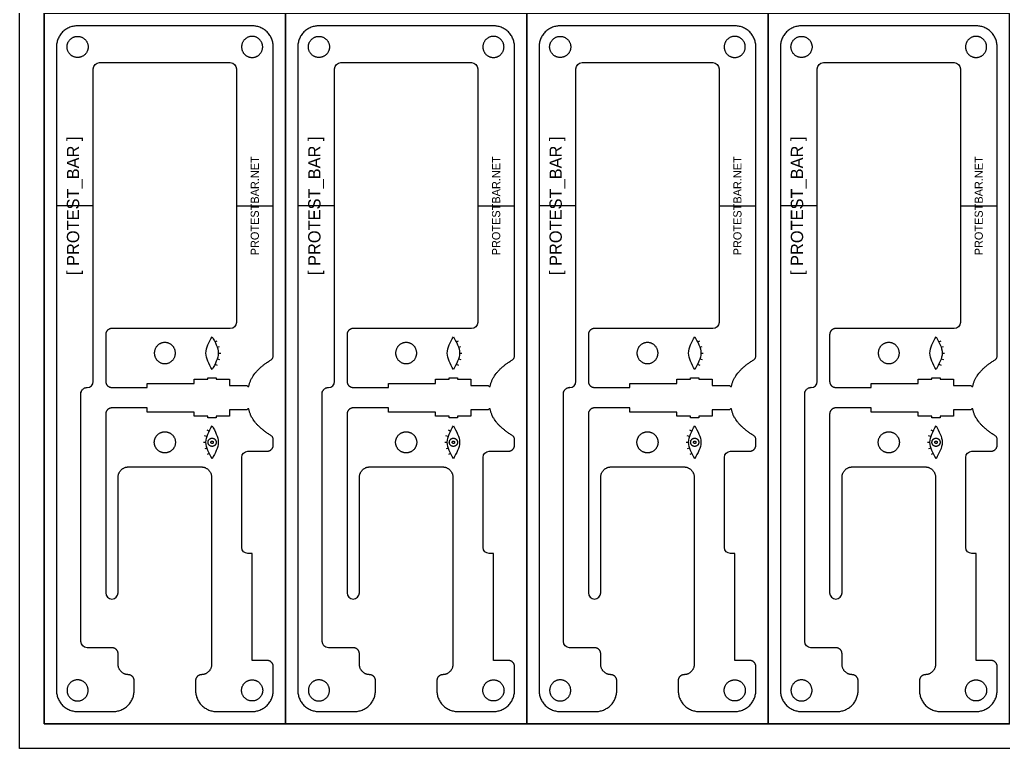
# Model space of a CAD drawing. Header units: millimetres. Extents: x 239 to 3341, y -97 to 676.
# Drawn here: x 2121.4 to 2361.9, y -96.8 to 81.3 of the extents above; entities that cross this region are included whole.
import ezdxf

# ---------------------------------------------------------------- set-up
doc = ezdxf.new("R2010")
doc.units = ezdxf.units.MM
doc.layers.add('Default', color=7, linetype='Continuous')
doc.layers.add('ESP', color=7, linetype='Continuous')

msp = doc.modelspace()

# ---------------------------------------------------------------- linework, layer by layer
at = {"color": 3}
for p, q in [((2169.1, 2.58), (2169.63, 2.85)), ((2228.1, 2.58), (2228.63, 2.85)), ((2287.1, 2.58), (2287.63, 2.85)), ((2346.1, 2.58), (2346.63, 2.85)), ((2169.67, 1.26), (2170.23, 1.44)), ((2228.67, 1.26), (2229.23, 1.44)), ((2287.67, 1.26), (2288.23, 1.44)), ((2346.67, 1.26), (2347.23, 1.44)), ((2169.67, -1.57), (2170.24, -1.75)), ((2169.92, -0.16), (2170.51, -0.15)), ((2228.67, -1.57), (2229.24, -1.75)), ((2228.92, -0.16), (2229.51, -0.15)), ((2287.67, -1.57), (2288.24, -1.75)), ((2287.92, -0.16), (2288.51, -0.15)), ((2346.67, -1.57), (2347.24, -1.75)), ((2346.92, -0.16), (2347.51, -0.15)), ((2169.11, -2.89), (2169.64, -3.16)), ((2228.11, -2.89), (2228.64, -3.16)), ((2287.11, -2.89), (2287.64, -3.16)), ((2346.11, -2.89), (2346.64, -3.16)), ((2167.72, -19.25), (2167.19, -18.98)), ((2226.72, -19.25), (2226.19, -18.98)), ((2285.72, -19.25), (2285.19, -18.98)), ((2344.72, -19.25), (2344.19, -18.98)), ((2167.15, -20.57), (2166.59, -20.39)), ((2226.15, -20.57), (2225.59, -20.39)), ((2285.15, -20.57), (2284.59, -20.39)), ((2344.15, -20.57), (2343.59, -20.39)), ((2166.91, -21.99), (2166.32, -21.99)), ((2167.16, -23.4), (2166.6, -23.58)), ((2225.91, -21.99), (2225.32, -21.99)), ((2226.16, -23.4), (2225.6, -23.58)), ((2284.91, -21.99), (2284.32, -21.99)), ((2285.16, -23.4), (2284.6, -23.58)), ((2343.91, -21.99), (2343.32, -21.99)), ((2344.16, -23.4), (2343.6, -23.58)), ((2167.73, -24.72), (2167.2, -24.99)), ((2226.73, -24.72), (2226.2, -24.99)), ((2285.73, -24.72), (2285.2, -24.99)), ((2344.73, -24.72), (2344.2, -24.99))]:
    msp.add_line(p, q, dxfattribs=at)
for points in [[(2168.41, -4.18), (2167.66, -2.84), (2166.16, -0.17), (2167.66, 2.51), (2168.41, 3.84)], [(2168.41, 3.84), (2169.16, 2.51), (2170.67, -0.17), (2169.16, -2.84), (2168.41, -4.18)], [(2227.41, -4.18), (2226.66, -2.84), (2225.16, -0.17), (2226.66, 2.51), (2227.41, 3.84)], [(2227.41, 3.84), (2228.16, 2.51), (2229.67, -0.17), (2228.16, -2.84), (2227.41, -4.18)], [(2286.41, -4.18), (2285.66, -2.84), (2284.16, -0.17), (2285.66, 2.51), (2286.41, 3.84)], [(2286.41, 3.84), (2287.16, 2.51), (2288.67, -0.17), (2287.16, -2.84), (2286.41, -4.18)], [(2345.41, -4.18), (2344.66, -2.84), (2343.16, -0.17), (2344.66, 2.51), (2345.41, 3.84)], [(2345.41, 3.84), (2346.16, 2.51), (2347.67, -0.17), (2346.16, -2.84), (2345.41, -4.18)], [(2168.41, -25.99), (2167.66, -24.65), (2166.16, -21.98), (2167.66, -19.3), (2168.41, -17.96)], [(2168.41, -17.96), (2169.16, -19.3), (2170.67, -21.98), (2169.16, -24.65), (2168.41, -25.99)], [(2227.41, -25.99), (2226.66, -24.65), (2225.16, -21.98), (2226.66, -19.3), (2227.41, -17.96)], [(2227.41, -17.96), (2228.16, -19.3), (2229.67, -21.98), (2228.16, -24.65), (2227.41, -25.99)], [(2286.41, -25.99), (2285.66, -24.65), (2284.16, -21.98), (2285.66, -19.3), (2286.41, -17.96)], [(2286.41, -17.96), (2287.16, -19.3), (2288.67, -21.98), (2287.16, -24.65), (2286.41, -25.99)], [(2345.41, -25.99), (2344.66, -24.65), (2343.16, -21.98), (2344.66, -19.3), (2345.41, -17.96)], [(2345.41, -17.96), (2346.16, -19.3), (2347.67, -21.98), (2346.16, -24.65), (2345.41, -25.99)]]:
    msp.add_open_spline(points, degree=3, dxfattribs=at)
for points, knots in [([(2168.41, -20.98), (2167.41, -20.98), (2167.41, -21.98), (2167.41, -22.98), (2168.41, -22.98), (2169.41, -22.98), (2169.41, -21.98), (2169.41, -20.98), (2168.41, -20.98)], [0, 0, 0, 1.570796, 1.570796, 3.141593, 3.141593, 4.712389, 4.712389, 6.283185, 6.283185, 6.283185]), ([(2227.41, -20.98), (2226.41, -20.98), (2226.41, -21.98), (2226.41, -22.98), (2227.41, -22.98), (2228.41, -22.98), (2228.41, -21.98), (2228.41, -20.98), (2227.41, -20.98)], [0, 0, 0, 1.570796, 1.570796, 3.141593, 3.141593, 4.712389, 4.712389, 6.283185, 6.283185, 6.283185]), ([(2286.41, -20.98), (2285.41, -20.98), (2285.41, -21.98), (2285.41, -22.98), (2286.41, -22.98), (2287.41, -22.98), (2287.41, -21.98), (2287.41, -20.98), (2286.41, -20.98)], [0, 0, 0, 1.570796, 1.570796, 3.141593, 3.141593, 4.712389, 4.712389, 6.283185, 6.283185, 6.283185]), ([(2345.41, -20.98), (2344.41, -20.98), (2344.41, -21.98), (2344.41, -22.98), (2345.41, -22.98), (2346.41, -22.98), (2346.41, -21.98), (2346.41, -20.98), (2345.41, -20.98)], [0, 0, 0, 1.570796, 1.570796, 3.141593, 3.141593, 4.712389, 4.712389, 6.283185, 6.283185, 6.283185]), ([(2168.41, -21.68), (2168.11, -21.68), (2168.11, -21.98), (2168.11, -22.28), (2168.41, -22.28), (2168.71, -22.28), (2168.71, -21.98), (2168.71, -21.68), (2168.41, -21.68)], [0, 0, 0, 0.471239, 0.471239, 0.942478, 0.942478, 1.413717, 1.413717, 1.884956, 1.884956, 1.884956]), ([(2227.41, -21.68), (2227.11, -21.68), (2227.11, -21.98), (2227.11, -22.28), (2227.41, -22.28), (2227.71, -22.28), (2227.71, -21.98), (2227.71, -21.68), (2227.41, -21.68)], [0, 0, 0, 0.471239, 0.471239, 0.942478, 0.942478, 1.413717, 1.413717, 1.884956, 1.884956, 1.884956]), ([(2286.41, -21.68), (2286.11, -21.68), (2286.11, -21.98), (2286.11, -22.28), (2286.41, -22.28), (2286.71, -22.28), (2286.71, -21.98), (2286.71, -21.68), (2286.41, -21.68)], [0, 0, 0, 0.471239, 0.471239, 0.942478, 0.942478, 1.413717, 1.413717, 1.884956, 1.884956, 1.884956]), ([(2345.41, -21.68), (2345.11, -21.68), (2345.11, -21.98), (2345.11, -22.28), (2345.41, -22.28), (2345.71, -22.28), (2345.71, -21.98), (2345.71, -21.68), (2345.41, -21.68)], [0, 0, 0, 0.471239, 0.471239, 0.942478, 0.942478, 1.413717, 1.413717, 1.884956, 1.884956, 1.884956])]:
    msp.add_rational_spline(points, [1, 0.707106781187, 1, 0.707106781187, 1, 0.707106781187, 1, 0.707106781187, 1], degree=2, knots=knots, dxfattribs=at)
at = {"layer": 'Default', "color": 5}
for p, q in [((2143.9, -60.3), (2143.93, -60.3)), ((2202.9, -60.3), (2202.93, -60.3)), ((2261.9, -60.3), (2261.93, -60.3)), ((2320.9, -60.3), (2320.93, -60.3))]:
    msp.add_line(p, q, dxfattribs=at)
at = {"layer": 'Default', "color": 1}
for points in [[(2135.52, 77.26), (2132.94, 77.26), (2132.94, 74.68), (2132.94, 72.1), (2135.52, 72.1), (2138.1, 72.1), (2138.1, 74.68), (2138.1, 77.26), (2135.52, 77.26)], [(2178.2, 77.26), (2180.78, 77.26), (2180.78, 74.68), (2180.78, 72.1), (2178.2, 72.1), (2175.62, 72.1), (2175.62, 74.68), (2175.62, 77.26), (2178.2, 77.26)], [(2194.52, 77.26), (2191.94, 77.26), (2191.94, 74.68), (2191.94, 72.1), (2194.52, 72.1), (2197.1, 72.1), (2197.1, 74.68), (2197.1, 77.26), (2194.52, 77.26)], [(2237.2, 77.26), (2239.78, 77.26), (2239.78, 74.68), (2239.78, 72.1), (2237.2, 72.1), (2234.62, 72.1), (2234.62, 74.68), (2234.62, 77.26), (2237.2, 77.26)], [(2253.52, 77.26), (2250.94, 77.26), (2250.94, 74.68), (2250.94, 72.1), (2253.52, 72.1), (2256.1, 72.1), (2256.1, 74.68), (2256.1, 77.26), (2253.52, 77.26)], [(2296.2, 77.26), (2298.78, 77.26), (2298.78, 74.68), (2298.78, 72.1), (2296.2, 72.1), (2293.62, 72.1), (2293.62, 74.68), (2293.62, 77.26), (2296.2, 77.26)], [(2312.52, 77.26), (2309.94, 77.26), (2309.94, 74.68), (2309.94, 72.1), (2312.52, 72.1), (2315.1, 72.1), (2315.1, 74.68), (2315.1, 77.26), (2312.52, 77.26)], [(2355.2, 77.26), (2357.78, 77.26), (2357.78, 74.68), (2357.78, 72.1), (2355.2, 72.1), (2352.62, 72.1), (2352.62, 74.68), (2352.62, 77.26), (2355.2, 77.26)], [(2156.86, 2.41), (2159.44, 2.41), (2159.44, -0.17), (2159.44, -2.75), (2156.86, -2.75), (2154.28, -2.75), (2154.28, -0.17), (2154.28, 2.41), (2156.86, 2.41)], [(2215.86, 2.41), (2218.44, 2.41), (2218.44, -0.17), (2218.44, -2.75), (2215.86, -2.75), (2213.28, -2.75), (2213.28, -0.17), (2213.28, 2.41), (2215.86, 2.41)], [(2274.86, 2.41), (2277.44, 2.41), (2277.44, -0.17), (2277.44, -2.75), (2274.86, -2.75), (2272.28, -2.75), (2272.28, -0.17), (2272.28, 2.41), (2274.86, 2.41)], [(2333.86, 2.41), (2336.44, 2.41), (2336.44, -0.17), (2336.44, -2.75), (2333.86, -2.75), (2331.28, -2.75), (2331.28, -0.17), (2331.28, 2.41), (2333.86, 2.41)], [(2156.86, -24.57), (2159.44, -24.57), (2159.44, -21.99), (2159.44, -19.41), (2156.86, -19.41), (2154.28, -19.41), (2154.28, -21.99), (2154.28, -24.57), (2156.86, -24.57)], [(2215.86, -24.57), (2218.44, -24.57), (2218.44, -21.99), (2218.44, -19.41), (2215.86, -19.41), (2213.28, -19.41), (2213.28, -21.99), (2213.28, -24.57), (2215.86, -24.57)], [(2274.86, -24.57), (2277.44, -24.57), (2277.44, -21.99), (2277.44, -19.41), (2274.86, -19.41), (2272.28, -19.41), (2272.28, -21.99), (2272.28, -24.57), (2274.86, -24.57)], [(2333.86, -24.57), (2336.44, -24.57), (2336.44, -21.99), (2336.44, -19.41), (2333.86, -19.41), (2331.28, -19.41), (2331.28, -21.99), (2331.28, -24.57), (2333.86, -24.57)], [(2135.52, -85.22), (2132.94, -85.22), (2132.94, -82.64), (2132.94, -80.06), (2135.52, -80.06), (2138.1, -80.06), (2138.1, -82.64), (2138.1, -85.22), (2135.52, -85.22)], [(2178.2, -85.22), (2180.78, -85.22), (2180.78, -82.64), (2180.78, -80.06), (2178.2, -80.06), (2175.62, -80.06), (2175.62, -82.64), (2175.62, -85.22), (2178.2, -85.22)], [(2194.52, -85.22), (2191.94, -85.22), (2191.94, -82.64), (2191.94, -80.06), (2194.52, -80.06), (2197.1, -80.06), (2197.1, -82.64), (2197.1, -85.22), (2194.52, -85.22)], [(2237.2, -85.22), (2239.78, -85.22), (2239.78, -82.64), (2239.78, -80.06), (2237.2, -80.06), (2234.62, -80.06), (2234.62, -82.64), (2234.62, -85.22), (2237.2, -85.22)], [(2253.52, -85.22), (2250.94, -85.22), (2250.94, -82.64), (2250.94, -80.06), (2253.52, -80.06), (2256.1, -80.06), (2256.1, -82.64), (2256.1, -85.22), (2253.52, -85.22)], [(2296.2, -85.22), (2298.78, -85.22), (2298.78, -82.64), (2298.78, -80.06), (2296.2, -80.06), (2293.62, -80.06), (2293.62, -82.64), (2293.62, -85.22), (2296.2, -85.22)], [(2312.52, -85.22), (2309.94, -85.22), (2309.94, -82.64), (2309.94, -80.06), (2312.52, -80.06), (2315.1, -80.06), (2315.1, -82.64), (2315.1, -85.22), (2312.52, -85.22)], [(2355.2, -85.22), (2357.78, -85.22), (2357.78, -82.64), (2357.78, -80.06), (2355.2, -80.06), (2352.62, -80.06), (2352.62, -82.64), (2352.62, -85.22), (2355.2, -85.22)]]:
    msp.add_rational_spline(points, [1, 0.707106781187, 1, 0.707106781187, 1, 0.707106781187, 1, 0.707106781187, 1], degree=2, knots=[0, 0, 0, 4.052164, 4.052164, 8.104327, 8.104327, 12.156491, 12.156491, 16.208655, 16.208655, 16.208655], dxfattribs=at)
at = {"layer": 'ESP', "color": 5}
for p, q in [((2178.2, 79.84), (2135.52, 79.84)), ((2237.2, 79.84), (2194.52, 79.84)), ((2296.2, 79.84), (2253.52, 79.84)), ((2355.2, 79.84), (2312.52, 79.84)), ((2142.4, 4.34), (2142.4, -7.08)), ((2201.4, 4.34), (2201.4, -7.08)), ((2260.4, 4.34), (2260.4, -7.08)), ((2319.4, 4.34), (2319.4, -7.08)), ((2183.36, -22.66), (2183.36, -22)), ((2242.36, -22.66), (2242.36, -22)), ((2301.36, -22.66), (2301.36, -22)), ((2360.36, -22.66), (2360.36, -22)), ((2147.97, -28), (2165.75, -28)), ((2206.97, -28), (2224.75, -28)), ((2265.97, -28), (2283.75, -28)), ((2324.97, -28), (2342.75, -28)), ((2168.29, -30.54), (2168.29, -76.26)), ((2227.29, -30.54), (2227.29, -76.26)), ((2286.29, -30.54), (2286.29, -76.26)), ((2345.29, -30.54), (2345.29, -76.26)), ((2183.36, -82.64), (2183.36, -76.81)), ((2242.36, -82.64), (2242.36, -76.81)), ((2301.36, -82.64), (2301.36, -76.81)), ((2360.36, -82.64), (2360.36, -76.81)), ((2149.36, -82.64), (2149.36, -80.29)), ((2164.36, -80.29), (2164.36, -82.64)), ((2208.36, -82.64), (2208.36, -80.29)), ((2223.36, -80.29), (2223.36, -82.64)), ((2267.36, -82.64), (2267.36, -80.29)), ((2282.36, -80.29), (2282.36, -82.64)), ((2326.36, -82.64), (2326.36, -80.29)), ((2341.36, -80.29), (2341.36, -82.64)), ((2135.52, -87.8), (2144.2, -87.8)), ((2169.52, -87.8), (2178.2, -87.8)), ((2194.52, -87.8), (2203.2, -87.8)), ((2228.52, -87.8), (2237.2, -87.8)), ((2253.52, -87.8), (2262.2, -87.8)), ((2287.52, -87.8), (2296.2, -87.8)), ((2312.52, -87.8), (2321.2, -87.8)), ((2346.52, -87.8), (2355.2, -87.8))]:
    msp.add_line(p, q, dxfattribs=at)
at = {"layer": 'ESP'}
for p, q in [((2139.36, 35.84), (2130.36, 35.84)), ((2174.36, 35.84), (2183.36, 35.84)), ((2198.36, 35.84), (2189.36, 35.84)), ((2233.36, 35.84), (2242.36, 35.84)), ((2257.36, 35.84), (2248.36, 35.84)), ((2292.36, 35.84), (2301.36, 35.84)), ((2316.36, 35.84), (2307.36, 35.84)), ((2351.36, 35.84), (2360.36, 35.84))]:
    msp.add_line(p, q, dxfattribs=at)
for points in [[(2121.36, 512.8), (3340.56, 512.8), (3340.56, -96.8), (2121.36, -96.8)], [(2121.36, -96.8), (2121.36, 512.8), (2426.16, 512.8), (2426.16, -96.8)], [(2127.36, -90.8), (2127.36, 506.8), (2420.16, 506.8), (2420.16, -90.8)], [(2186.36, -90.8), (2186.36, 82.84), (2127.36, 82.84), (2127.36, -90.8)], [(2245.36, -90.8), (2245.36, 82.84), (2186.36, 82.84), (2186.36, -90.8)], [(2304.36, -90.8), (2304.36, 82.84), (2245.36, 82.84), (2245.36, -90.8)], [(2363.36, -90.8), (2363.36, 82.84), (2304.36, 82.84), (2304.36, -90.8)]]:
    msp.add_lwpolyline(points, close=True, dxfattribs=at)
at = {"layer": 'ESP', "color": 5}
for points in [[(2130.36, 74.68), (2130.36, -82.64)], [(2183.36, -0.16), (2183.36, 74.68)], [(2189.36, 74.68), (2189.36, -82.64)], [(2242.36, -0.16), (2242.36, 74.68)], [(2248.36, 74.68), (2248.36, -82.64)], [(2301.36, -0.16), (2301.36, 74.68)], [(2307.36, 74.68), (2307.36, -82.64)], [(2360.36, -0.16), (2360.36, 74.68)], [(2140.86, 70.84), (2172.86, 70.84)], [(2199.86, 70.84), (2231.86, 70.84)], [(2258.86, 70.84), (2290.86, 70.84)], [(2317.86, 70.84), (2349.86, 70.84)], [(2139.36, -7.08), (2139.36, 69.34)], [(2174.36, 69.34), (2174.36, 7.34)], [(2198.36, -7.08), (2198.36, 69.34)], [(2233.36, 69.34), (2233.36, 7.34)], [(2257.36, -7.08), (2257.36, 69.34)], [(2292.36, 69.34), (2292.36, 7.34)], [(2316.36, -7.08), (2316.36, 69.34)], [(2351.36, 69.34), (2351.36, 7.34)], [(2172.86, 5.84), (2143.9, 5.84)], [(2231.86, 5.84), (2202.9, 5.84)], [(2290.86, 5.84), (2261.9, 5.84)], [(2349.86, 5.84), (2320.9, 5.84)], [(2143.9, -8.58), (2152.57, -8.58), (2152.57, -7.58), (2164.06, -7.58), (2164.06, -6.58), (2167.4, -6.58), (2167.4, -6.18), (2169.43, -6.18), (2169.43, -6.58), (2172.67, -6.58), (2172.67, -8.08), (2176.91, -8.08), (2177.17, -8.33), (2177.39, -8.33)], [(2202.9, -8.58), (2211.57, -8.58), (2211.57, -7.58), (2223.06, -7.58), (2223.06, -6.58), (2226.4, -6.58), (2226.4, -6.18), (2228.43, -6.18), (2228.43, -6.58), (2231.67, -6.58), (2231.67, -8.08), (2235.91, -8.08), (2236.17, -8.33), (2236.39, -8.33)], [(2261.9, -8.58), (2270.57, -8.58), (2270.57, -7.58), (2282.06, -7.58), (2282.06, -6.58), (2285.4, -6.58), (2285.4, -6.18), (2287.43, -6.18), (2287.43, -6.58), (2290.67, -6.58), (2290.67, -8.08), (2294.91, -8.08), (2295.17, -8.33), (2295.39, -8.33)], [(2320.9, -8.58), (2329.57, -8.58), (2329.57, -7.58), (2341.06, -7.58), (2341.06, -6.58), (2344.4, -6.58), (2344.4, -6.18), (2346.43, -6.18), (2346.43, -6.58), (2349.67, -6.58), (2349.67, -8.08), (2353.91, -8.08), (2354.17, -8.33), (2354.39, -8.33)], [(2177.39, -13.82), (2177.17, -13.82), (2176.91, -14.08), (2172.67, -14.08), (2172.67, -15.57), (2169.43, -15.57), (2169.43, -15.98), (2167.4, -15.98), (2167.4, -15.57), (2164.06, -15.57), (2164.06, -14.58), (2152.57, -14.58), (2152.57, -13.58), (2143.9, -13.58)], [(2236.39, -13.82), (2236.17, -13.82), (2235.91, -14.08), (2231.67, -14.08), (2231.67, -15.57), (2228.43, -15.57), (2228.43, -15.98), (2226.4, -15.98), (2226.4, -15.57), (2223.06, -15.57), (2223.06, -14.58), (2211.57, -14.58), (2211.57, -13.58), (2202.9, -13.58)], [(2295.39, -13.82), (2295.17, -13.82), (2294.91, -14.08), (2290.67, -14.08), (2290.67, -15.57), (2287.43, -15.57), (2287.43, -15.98), (2285.4, -15.98), (2285.4, -15.57), (2282.06, -15.57), (2282.06, -14.58), (2270.57, -14.58), (2270.57, -13.58), (2261.9, -13.58)], [(2354.39, -13.82), (2354.17, -13.82), (2353.91, -14.08), (2349.67, -14.08), (2349.67, -15.57), (2346.43, -15.57), (2346.43, -15.98), (2344.4, -15.98), (2344.4, -15.57), (2341.06, -15.57), (2341.06, -14.58), (2329.57, -14.58), (2329.57, -13.58), (2320.9, -13.58)], [(2175.66, -47.66), (2175.66, -25.66)], [(2177.16, -24.16), (2181.86, -24.16)], [(2234.66, -47.66), (2234.66, -25.66)], [(2236.16, -24.16), (2240.86, -24.16)], [(2293.66, -47.66), (2293.66, -25.66)], [(2295.16, -24.16), (2299.86, -24.16)], [(2352.66, -47.66), (2352.66, -25.66)], [(2354.16, -24.16), (2358.86, -24.16)], [(2181.86, -75.31), (2178.2, -75.31), (2178.2, -49.16), (2177.16, -49.16)], [(2240.86, -75.31), (2237.2, -75.31), (2237.2, -49.16), (2236.16, -49.16)], [(2299.86, -75.31), (2296.2, -75.31), (2296.2, -49.16), (2295.16, -49.16)], [(2358.86, -75.31), (2355.2, -75.31), (2355.2, -49.16), (2354.16, -49.16)], [(2143.93, -72.2), (2137.83, -72.2)], [(2202.93, -72.2), (2196.83, -72.2)], [(2261.93, -72.2), (2255.83, -72.2)], [(2320.93, -72.2), (2314.83, -72.2)]]:
    msp.add_lwpolyline(points, dxfattribs=at)
for points in [[(2137.86, -8.58), (2137.83, -8.58)], [(2196.86, -8.58), (2196.83, -8.58)], [(2255.86, -8.58), (2255.83, -8.58)], [(2314.86, -8.58), (2314.83, -8.58)]]:
    msp.add_lwpolyline(points, close=True, dxfattribs=at)
at = {"layer": 'ESP', "color": 5, "extrusion": (0, 0, -1)}
for centre, start, end in [((-2140.86, 69.34), 0, 90), ((-2172.86, 69.34), 90, 180), ((-2199.86, 69.34), 0, 90), ((-2231.86, 69.34), 90, 180), ((-2258.86, 69.34), 0, 90), ((-2290.86, 69.34), 90, 180), ((-2317.86, 69.34), 0, 90), ((-2349.86, 69.34), 90, 180), ((-2172.86, 7.34), 180, 270), ((-2231.86, 7.34), 180, 270), ((-2290.86, 7.34), 180, 270), ((-2349.86, 7.34), 180, 270), ((-2177.16, -25.66), 0, 90), ((-2236.16, -25.66), 0, 90), ((-2295.16, -25.66), 0, 90), ((-2354.16, -25.66), 0, 90), ((-2177.16, -47.66), 270, 0), ((-2236.16, -47.66), 270, 0), ((-2295.16, -47.66), 270, 0), ((-2354.16, -47.66), 270, 0), ((-2137.83, -70.7), 270, 0), ((-2196.83, -70.7), 270, 0), ((-2255.83, -70.7), 270, 0), ((-2314.83, -70.7), 270, 0)]:
    msp.add_arc(centre, 1.5, start, end, dxfattribs=at)
at = {"layer": 'ESP', "color": 5}
for centre, radius, start, end in [((2182.41, -1), 0.914, 301.4535, 354.953), ((2172.91, -0.16), 10.45, 354.953, 0), ((2241.41, -1), 0.914, 301.4535, 354.953), ((2231.91, -0.16), 10.45, 354.953, 0), ((2300.41, -1), 0.914, 301.4535, 354.953), ((2290.91, -0.16), 10.45, 354.953, 0), ((2359.41, -1), 0.914, 301.4535, 354.953), ((2349.91, -0.16), 10.45, 354.953, 0), ((2137.86, -7.08), 1.5, 270, 0), ((2196.86, -7.08), 1.5, 270, 0), ((2255.86, -7.08), 1.5, 270, 0), ((2314.86, -7.08), 1.5, 270, 0), ((2182.41, -21.16), 0.914, 5.0479, 58.5465), ((2172.91, -22), 10.45, 0, 5.0479), ((2241.41, -21.16), 0.914, 5.0479, 58.5465), ((2231.91, -22), 10.45, 0, 5.0479), ((2300.41, -21.16), 0.914, 5.0479, 58.5465), ((2290.91, -22), 10.45, 0, 5.0479), ((2359.41, -21.16), 0.914, 5.0479, 58.5465), ((2349.91, -22), 10.45, 0, 5.0479), ((2143.92, -58.8), 1.52, 180, 0), ((2202.92, -58.8), 1.52, 180, 0), ((2261.92, -58.8), 1.52, 180, 0), ((2320.92, -58.8), 1.52, 180, 0)]:
    msp.add_arc(centre, radius, start, end, dxfattribs=at)
for points, weights in [([(2135.52, 79.84), (2130.36, 79.84), (2130.36, 74.68)], [1, 0.707106781187, 1]), ([(2183.36, 74.68), (2183.36, 79.84), (2178.2, 79.84)], [1, 0.707106781187, 1]), ([(2194.52, 79.84), (2189.36, 79.84), (2189.36, 74.68)], [1, 0.707106781187, 1]), ([(2242.36, 74.68), (2242.36, 79.84), (2237.2, 79.84)], [1, 0.707106781187, 1]), ([(2253.52, 79.84), (2248.36, 79.84), (2248.36, 74.68)], [1, 0.707106781187, 1]), ([(2301.36, 74.68), (2301.36, 79.84), (2296.2, 79.84)], [1, 0.707106781187, 1]), ([(2312.52, 79.84), (2307.36, 79.84), (2307.36, 74.68)], [1, 0.707106781187, 1]), ([(2360.36, 74.68), (2360.36, 79.84), (2355.2, 79.84)], [1, 0.707106781187, 1]), ([(2143.9, 5.84), (2142.4, 5.84), (2142.4, 4.34)], [1, 0.707106781186, 1]), ([(2202.9, 5.84), (2201.4, 5.84), (2201.4, 4.34)], [1, 0.707106781186, 1]), ([(2261.9, 5.84), (2260.4, 5.84), (2260.4, 4.34)], [1, 0.707106781186, 1]), ([(2320.9, 5.84), (2319.4, 5.84), (2319.4, 4.34)], [1, 0.707106781186, 1]), ([(2177.39, -8.33), (2177.96, -4.8), (2182.89, -1.78)], [1, 0.979064273689, 1]), ([(2236.39, -8.33), (2236.96, -4.8), (2241.89, -1.78)], [1, 0.979064273689, 1]), ([(2295.39, -8.33), (2295.96, -4.8), (2300.89, -1.78)], [1, 0.979064273689, 1]), ([(2354.39, -8.33), (2354.96, -4.8), (2359.89, -1.78)], [1, 0.979064273689, 1]), ([(2142.4, -7.08), (2142.4, -8.58), (2143.9, -8.58)], [1, 0.707106781186, 1]), ([(2201.4, -7.08), (2201.4, -8.58), (2202.9, -8.58)], [1, 0.707106781186, 1]), ([(2260.4, -7.08), (2260.4, -8.58), (2261.9, -8.58)], [1, 0.707106781186, 1]), ([(2319.4, -7.08), (2319.4, -8.58), (2320.9, -8.58)], [1, 0.707106781186, 1]), ([(2143.9, -13.58), (2142.4, -13.58), (2142.4, -15.08)], [1.00000237525, 0.707108460738, 1.00000237525]), ([(2182.89, -20.38), (2177.96, -17.36), (2177.39, -13.82)], [1.00000237525, 0.979066609271, 1.00000237525]), ([(2202.9, -13.58), (2201.4, -13.58), (2201.4, -15.08)], [1.00000237525, 0.707108460738, 1.00000237525]), ([(2241.89, -20.38), (2236.96, -17.36), (2236.39, -13.82)], [1.00000237525, 0.979066609271, 1.00000237525]), ([(2261.9, -13.58), (2260.4, -13.58), (2260.4, -15.08)], [1.00000237525, 0.707108460738, 1.00000237525]), ([(2300.89, -20.38), (2295.96, -17.36), (2295.39, -13.82)], [1.00000237525, 0.979066609271, 1.00000237525]), ([(2320.9, -13.58), (2319.4, -13.58), (2319.4, -15.08)], [1.00000237525, 0.707108460738, 1.00000237525]), ([(2359.89, -20.38), (2354.96, -17.36), (2354.39, -13.82)], [1.00000237525, 0.979066609271, 1.00000237525]), ([(2181.86, -24.16), (2183.36, -24.16), (2183.36, -22.66)], [1, 0.707106781187, 1]), ([(2240.86, -24.16), (2242.36, -24.16), (2242.36, -22.66)], [1, 0.707106781187, 1]), ([(2299.86, -24.16), (2301.36, -24.16), (2301.36, -22.66)], [1, 0.707106781187, 1]), ([(2358.86, -24.16), (2360.36, -24.16), (2360.36, -22.66)], [1, 0.707106781187, 1]), ([(2145.43, -30.54), (2145.43, -28), (2147.97, -28)], [1.00000237525, 0.707108460738, 1.00000237525]), ([(2165.75, -28), (2168.29, -28), (2168.29, -30.54)], [1.00000237525, 0.707108460738, 1.00000237525]), ([(2204.43, -30.54), (2204.43, -28), (2206.97, -28)], [1.00000237525, 0.707108460738, 1.00000237525]), ([(2224.75, -28), (2227.29, -28), (2227.29, -30.54)], [1.00000237525, 0.707108460738, 1.00000237525]), ([(2263.43, -30.54), (2263.43, -28), (2265.97, -28)], [1.00000237525, 0.707108460738, 1.00000237525]), ([(2283.75, -28), (2286.29, -28), (2286.29, -30.54)], [1.00000237525, 0.707108460738, 1.00000237525]), ([(2322.43, -30.54), (2322.43, -28), (2324.97, -28)], [1.00000237525, 0.707108460738, 1.00000237525]), ([(2342.75, -28), (2345.29, -28), (2345.29, -30.54)], [1.00000237525, 0.707108460738, 1.00000237525]), ([(2145.43, -73.7), (2145.43, -72.2), (2143.93, -72.2)], [1, 0.707106781187, 1]), ([(2204.43, -73.7), (2204.43, -72.2), (2202.93, -72.2)], [1, 0.707106781187, 1]), ([(2263.43, -73.7), (2263.43, -72.2), (2261.93, -72.2)], [1, 0.707106781187, 1]), ([(2322.43, -73.7), (2322.43, -72.2), (2320.93, -72.2)], [1, 0.707106781187, 1]), ([(2147.9, -78.79), (2145.43, -78.73), (2145.43, -76.26)], [1, 0.716668585461, 1]), ([(2168.29, -76.26), (2168.29, -78.73), (2165.82, -78.79)], [1.00000237525, 0.716670287724, 1.00000237525]), ([(2183.36, -76.81), (2183.36, -75.31), (2181.86, -75.31)], [1.00000237525, 0.707108460738, 1.00000237525]), ([(2206.9, -78.79), (2204.43, -78.73), (2204.43, -76.26)], [1, 0.716668585461, 1]), ([(2227.29, -76.26), (2227.29, -78.73), (2224.82, -78.79)], [1.00000237525, 0.716670287724, 1.00000237525]), ([(2242.36, -76.81), (2242.36, -75.31), (2240.86, -75.31)], [1.00000237525, 0.707108460738, 1.00000237525]), ([(2265.9, -78.79), (2263.43, -78.73), (2263.43, -76.26)], [1, 0.716668585461, 1]), ([(2286.29, -76.26), (2286.29, -78.73), (2283.82, -78.79)], [1.00000237525, 0.716670287724, 1.00000237525]), ([(2301.36, -76.81), (2301.36, -75.31), (2299.86, -75.31)], [1.00000237525, 0.707108460738, 1.00000237525]), ([(2324.9, -78.79), (2322.43, -78.73), (2322.43, -76.26)], [1, 0.716668585461, 1]), ([(2345.29, -76.26), (2345.29, -78.73), (2342.82, -78.79)], [1.00000237525, 0.716670287724, 1.00000237525]), ([(2360.36, -76.81), (2360.36, -75.31), (2358.86, -75.31)], [1.00000237525, 0.707108460738, 1.00000237525]), ([(2149.36, -80.29), (2149.36, -78.83), (2147.9, -78.79)], [1, 0.716668585461, 1]), ([(2165.82, -78.79), (2164.36, -78.83), (2164.36, -80.29)], [1.00000237525, 0.716670287724, 1.00000237525]), ([(2208.36, -80.29), (2208.36, -78.83), (2206.9, -78.79)], [1, 0.716668585461, 1]), ([(2224.82, -78.79), (2223.36, -78.83), (2223.36, -80.29)], [1.00000237525, 0.716670287724, 1.00000237525]), ([(2267.36, -80.29), (2267.36, -78.83), (2265.9, -78.79)], [1, 0.716668585461, 1]), ([(2283.82, -78.79), (2282.36, -78.83), (2282.36, -80.29)], [1.00000237525, 0.716670287724, 1.00000237525]), ([(2326.36, -80.29), (2326.36, -78.83), (2324.9, -78.79)], [1, 0.716668585461, 1]), ([(2342.82, -78.79), (2341.36, -78.83), (2341.36, -80.29)], [1.00000237525, 0.716670287724, 1.00000237525]), ([(2130.36, -82.64), (2130.36, -87.8), (2135.52, -87.8)], [1, 0.707106781187, 1]), ([(2144.2, -87.8), (2149.36, -87.8), (2149.36, -82.64)], [1, 0.707106781186, 1]), ([(2164.36, -82.64), (2164.36, -87.8), (2169.52, -87.8)], [1.00000237525, 0.707108460739, 1.00000237525]), ([(2178.2, -87.8), (2183.36, -87.8), (2183.36, -82.64)], [1.00000237525, 0.707108460738, 1.00000237525]), ([(2189.36, -82.64), (2189.36, -87.8), (2194.52, -87.8)], [1, 0.707106781187, 1]), ([(2203.2, -87.8), (2208.36, -87.8), (2208.36, -82.64)], [1, 0.707106781186, 1]), ([(2223.36, -82.64), (2223.36, -87.8), (2228.52, -87.8)], [1.00000237525, 0.707108460739, 1.00000237525]), ([(2237.2, -87.8), (2242.36, -87.8), (2242.36, -82.64)], [1.00000237525, 0.707108460738, 1.00000237525]), ([(2248.36, -82.64), (2248.36, -87.8), (2253.52, -87.8)], [1, 0.707106781187, 1]), ([(2262.2, -87.8), (2267.36, -87.8), (2267.36, -82.64)], [1, 0.707106781186, 1]), ([(2282.36, -82.64), (2282.36, -87.8), (2287.52, -87.8)], [1.00000237525, 0.707108460739, 1.00000237525]), ([(2296.2, -87.8), (2301.36, -87.8), (2301.36, -82.64)], [1.00000237525, 0.707108460738, 1.00000237525]), ([(2307.36, -82.64), (2307.36, -87.8), (2312.52, -87.8)], [1, 0.707106781187, 1]), ([(2321.2, -87.8), (2326.36, -87.8), (2326.36, -82.64)], [1, 0.707106781186, 1]), ([(2341.36, -82.64), (2341.36, -87.8), (2346.52, -87.8)], [1.00000237525, 0.707108460739, 1.00000237525]), ([(2355.2, -87.8), (2360.36, -87.8), (2360.36, -82.64)], [1.00000237525, 0.707108460738, 1.00000237525])]:
    msp.add_rational_spline(points, weights, degree=2, dxfattribs=at)
for points in [[(2136.33, -70.7), (2136.33, -40.39), (2136.33, -10.08), (2136.33, -9.46), (2136.77, -9.02), (2137.21, -8.58), (2137.83, -8.58)], [(2195.33, -70.7), (2195.33, -40.39), (2195.33, -10.08), (2195.33, -9.46), (2195.77, -9.02), (2196.21, -8.58), (2196.83, -8.58)], [(2254.33, -70.7), (2254.33, -40.39), (2254.33, -10.08), (2254.33, -9.46), (2254.77, -9.02), (2255.21, -8.58), (2255.83, -8.58)], [(2313.33, -70.7), (2313.33, -40.39), (2313.33, -10.08), (2313.33, -9.46), (2313.77, -9.02), (2314.21, -8.58), (2314.83, -8.58)]]:
    msp.add_rational_spline(points, [1, 1, 1, 0.923879532511, 1, 0.923879532511, 1], degree=2, knots=[0, 0, 0, 1, 1, 1.785398, 1.785398, 2.570796, 2.570796, 2.570796], dxfattribs=at)
for points in [[(2142.4, -15.08), (2142.4, -18.54), (2142.4, -22), (2142.4, -42.25), (2142.4, -58.8)], [(2201.4, -15.08), (2201.4, -18.54), (2201.4, -22), (2201.4, -42.25), (2201.4, -58.8)], [(2260.4, -15.08), (2260.4, -18.54), (2260.4, -22), (2260.4, -42.25), (2260.4, -58.8)], [(2319.4, -15.08), (2319.4, -18.54), (2319.4, -22), (2319.4, -42.25), (2319.4, -58.8)]]:
    msp.add_open_spline(points, degree=2, knots=[306.178859, 306.178859, 306.178859, 313.096285, 313.096285, 353.601285, 353.601285, 353.601285], dxfattribs=at)
for points in [[(2145.43, -58.8), (2145.43, -46.52), (2145.43, -30.54)], [(2204.43, -58.8), (2204.43, -46.52), (2204.43, -30.54)], [(2263.43, -58.8), (2263.43, -46.52), (2263.43, -30.54)], [(2322.43, -58.8), (2322.43, -46.52), (2322.43, -30.54)], [(2145.43, -76.26), (2145.43, -74.88), (2145.43, -73.7)], [(2204.43, -76.26), (2204.43, -74.88), (2204.43, -73.7)], [(2263.43, -76.26), (2263.43, -74.88), (2263.43, -73.7)], [(2322.43, -76.26), (2322.43, -74.88), (2322.43, -73.7)]]:
    msp.add_open_spline(points, degree=2, dxfattribs=at)

# ---------------------------------------------------------------- texts
at = {"layer": 'ESP', "attachment_point": 5, "rotation": 90}
for s, width, heights, insert, char_height in [('\\pxqc;{\\C3;[ PROTEST_BAR ]}', 56.4232, [22.85], (2134.86, 35.84), 3), ('\\pxqc;{\\C3;[ PROTEST_BAR ]}', 56.4232, [22.85], (2193.86, 35.84), 3), ('\\pxqc;{\\C3;[ PROTEST_BAR ]}', 56.4232, [22.85], (2252.86, 35.84), 3), ('\\pxqc;{\\C3;[ PROTEST_BAR ]}', 56.4232, [22.85], (2311.86, 35.84), 3), ('\\pxqc;{\\C3;PROTESTBAR.NET}', 65, [0], (2178.86, 35.84), 2), ('\\pxqc;{\\C3;PROTESTBAR.NET}', 65, [0], (2237.86, 35.84), 2), ('\\pxqc;{\\C3;PROTESTBAR.NET}', 65, [0], (2296.86, 35.84), 2), ('\\pxqc;{\\C3;PROTESTBAR.NET}', 65, [0], (2355.86, 35.84), 2)]:
    msp.add_mtext_dynamic_manual_height_columns(s, width=width, gutter_width=1, heights=heights, dxfattribs=dict(at, insert=insert, char_height=char_height))

doc.saveas('drawing.dxf')
